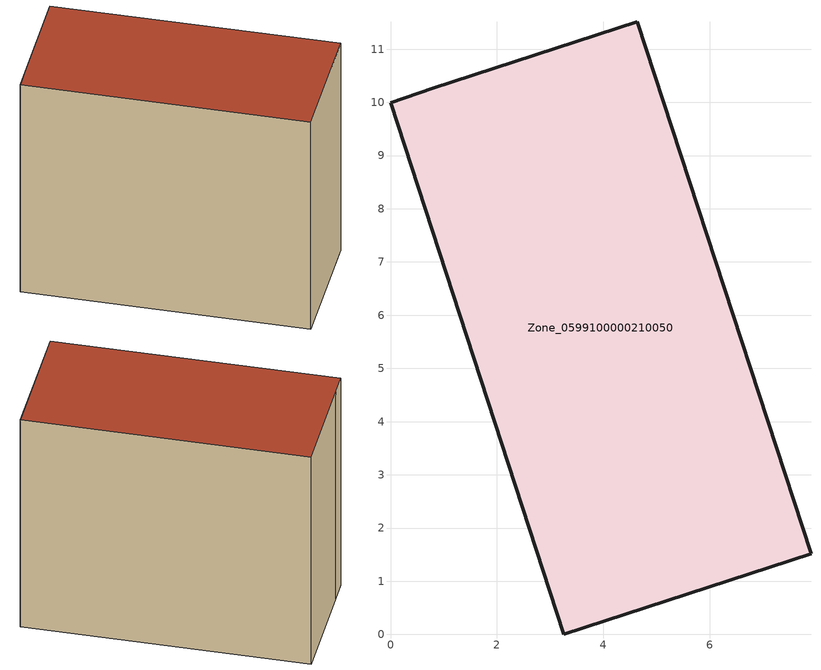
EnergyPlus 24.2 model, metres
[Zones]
Zone_0599100000210050
 floor ground (C_G): 7.9,1.52 3.26,0 0,9.99 0.79,10.27 4.64,11.52 z0.53
 wall outside (C_F): 3.26,0 7.9,1.52 4.64,11.52 0.79,10.27 0,9.99 3.26,0 z0.53:9.54
 roof outside (C_R): 7.9,1.52 4.64,11.52 0.79,10.27 0,9.99 3.26,0 z9.54
[BUILDING]
Pand.0599100000210050: North Axis=0; Terrain=City; Loads Convergence Tolerance Value=0.04; Temperature Convergence Tolerance Value=0.4; Solar Distribution=FullExterior; Maximum Number of Warmup Days=25; Minimum Number of Warmup Days=1
[Site:Location]
Rotterdam.The.Hague.AP_ZH_NLD Design_Conditions: Latitude=51.96; Longitude=4.45; Time Zone=1; Elevation=-4.5
[SITE:GROUNDTEMPERATURE:BUILDINGSURFACE]
18, 18, 18, 18, 18, 18, 18, 18, 18, 18, 18, 18
[MATERIAL] Thermal Absorptance=0.9; Solar Absorptance=0.7; Visible Absorptance=0.7
Name | Roughness | Thickness | Conductivity | Density | Specific Heat
G.TI.1992-2005 | MediumSmooth | 0.15 | 0.06 | 540 | 1210
F.TI.1992-2005 | Rough | 0.3 | 0.12 | 1920 | 840
R.TI.1992-2005 | MediumRough | 0.2 | 0.08 | 1500 | 1000
[CONSTRUCTION]
C_G: G.TI.1992-2005
C_F: F.TI.1992-2005
C_R: R.TI.1992-2005
[ZONE]
Zone_0599100000210050: Type=1; Multiplier=1; Ceiling Height=Autocalculate; Volume=Autocalculate; Floor Area=autocalculate; Part of Total Floor Area=Yes
[ZONEINFILTRATION:DESIGNFLOWRATE]
Infil_Zone_0599100000210050: Zone or ZoneList or Space or SpaceList=Zone_0599100000210050; Schedule=AlwaysOn; Design Flow Rate Calculation Method=Flow/Area; Flow Rate per Floor Area=0.0015; Constant Term Coefficient=1; Temperature Term Coefficient=0; Velocity Term Coefficient=0; Velocity Squared Term Coefficient=0
[HVACTEMPLATE:ZONE:IDEALLOADSAIRSYSTEM]
Zone_0599100000210050: Maximum Heating Supply Air Temperature=50; Minimum Cooling Supply Air Temperature=13; Maximum Heating Supply Air Humidity Ratio=0.0156; Minimum Cooling Supply Air Humidity Ratio=0.0077; Heating Limit=NoLimit; Cooling Limit=NoLimit; Dehumidification Control Type=ConstantSensibleHeatRatio; Cooling Sensible Heat Ratio=0.7; Dehumidification Setpoint=60; Humidification Control Type=None; Humidification Setpoint=30; Outdoor Air Method=None; Outdoor Air Flow Rate per Person=0.00944; Outdoor Air Flow Rate per Zone Floor Area=0; Outdoor Air Flow Rate per Zone=0; Demand Controlled Ventilation Type=None; Outdoor Air Economizer Type=NoEconomizer; Heat Recovery Type=None; Sensible Heat Recovery Effectiveness=0.7; Latent Heat Recovery Effectiveness=0.65
[ZONECONTROL:THERMOSTAT]
ThermostatControl_Zone_0599100000210050: Zone or ZoneList=Zone_0599100000210050; Control Type Schedule=DualSetpointControlType; Control 1=Thermostat_Zone_0599100000210050; Temperature Difference Between Cutout And Setpoint=0
[THERMOSTATSETPOINT:DUALSETPOINT]
Thermostat_Zone_0599100000210050: Heating Setpoint Temperature Schedule=HeatingSetpoint_Zone_0599100000210050; Cooling Setpoint Temperature Schedule=CoolingSetpoint_Zone_0599100000210050
[SCHEDULE:COMPACT]
HeatingSetpoint_Zone_0599100000210050: Through: 12/31, For: AllDays, Until: 24:00, 21
CoolingSetpoint_Zone_0599100000210050: Through: 12/31, For: AllDays, Until: 24:00, 24
DualSetpointControlType: Through: 12/31, For: AllDays, Until: 24:00, 4
AlwaysOn: Through: 12/31, For: AllDays, Until: 24:00, 1
